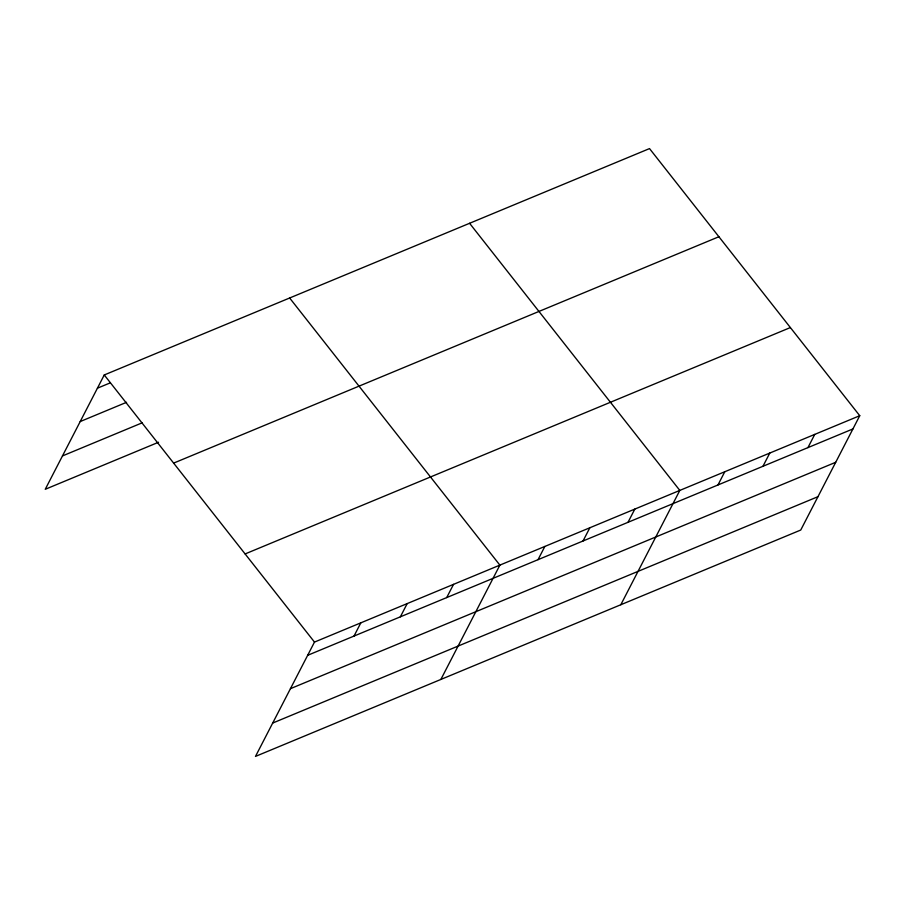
<?xml version="1.0" encoding="UTF-8"?>
<svg xmlns="http://www.w3.org/2000/svg" width="905" height="905" viewBox="0 0 905 905"><rect width="100%" height="100%" fill="white"/><g stroke="black" fill="none" stroke-linecap="round" stroke-linejoin="round"><path stroke-width="1.36" d="M859.75 415.712L314.488 642.086L255.482 756.41L800.744 530.036L859.75 415.712L649.519 148.59L104.256 374.964L45.25 489.288L158.545 442.251M354.013 636.068L360.835 622.844M400.361 616.825L407.182 603.601M446.708 597.583L453.529 584.358M440.871 679.451L499.877 565.127L289.645 297.994M538.034 559.663L544.855 546.45M583.024 540.998L589.845 527.773M628.002 522.321L634.824 509.096M620.807 604.744L679.813 490.42L469.582 223.286M717.97 484.967L724.792 471.743M762.96 466.29L769.782 453.066M807.939 447.613L814.76 434.389M97.435 388.188L110.308 382.838M80.217 421.549L126.564 402.306M62.468 455.928L142.289 422.782M173.636 463.111L718.898 236.737M245.108 553.939L790.37 327.565M307.666 655.311L852.929 428.936M290.437 688.671L835.7 462.297M272.699 723.05L817.962 496.675M104.256 374.964L314.488 642.086"/></g></svg>
